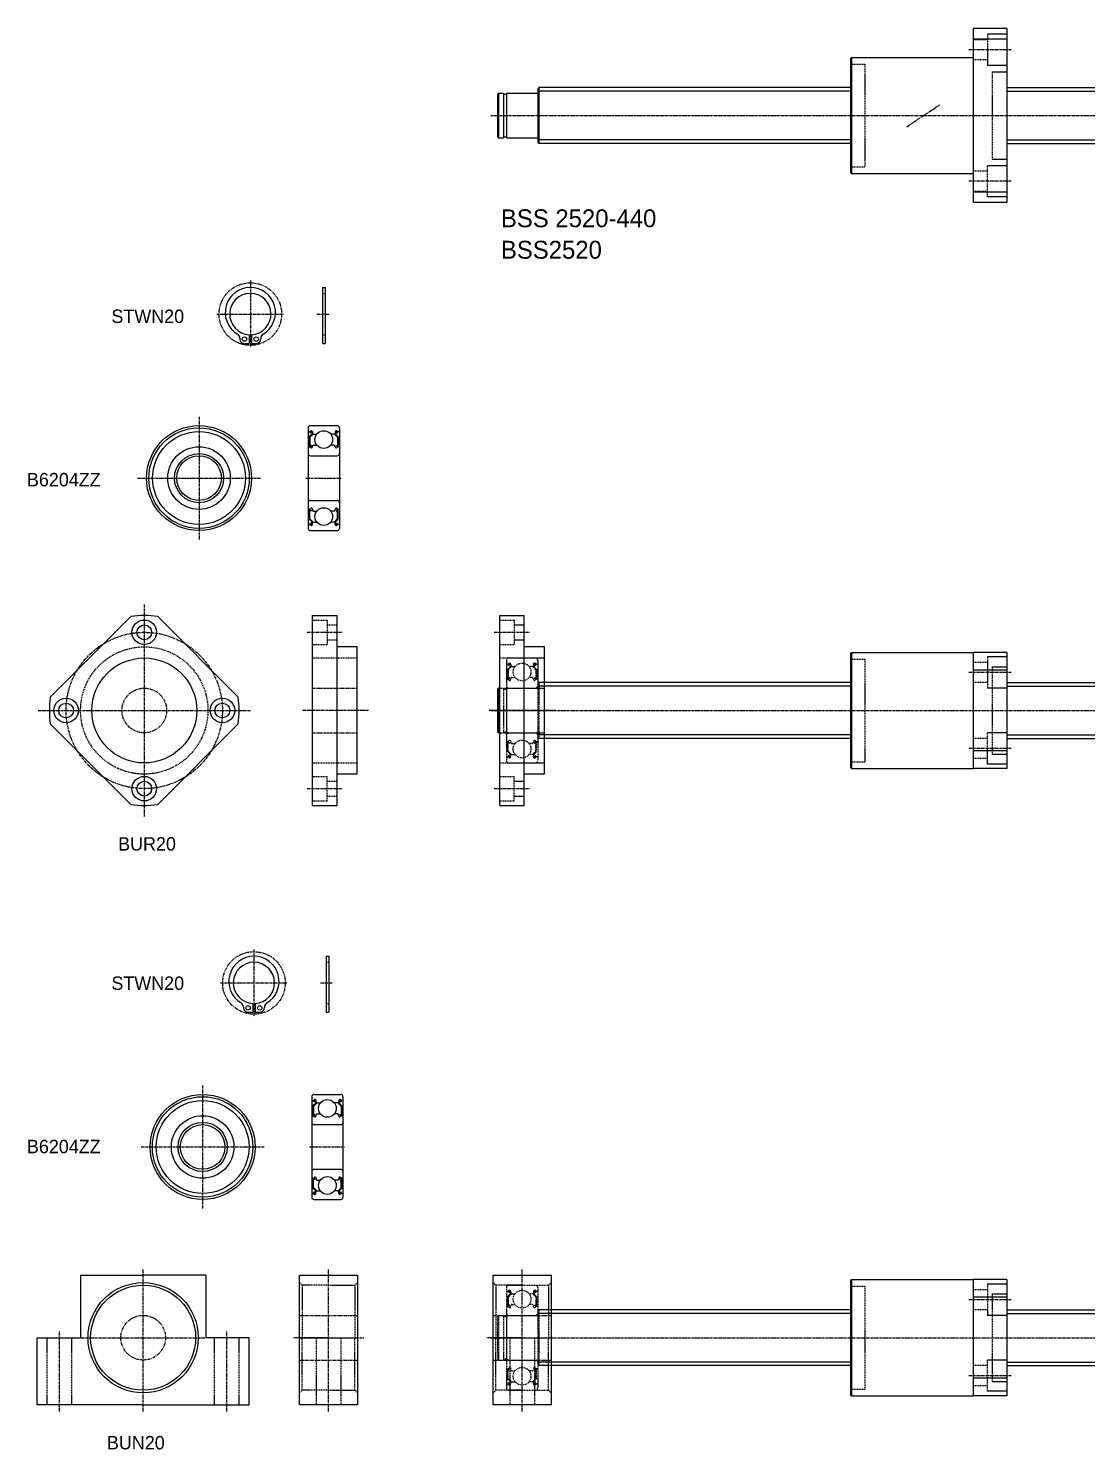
# Model space of a CAD drawing. Extents: x -190 to 757, y -565 to 122.
# Drawn here: x -190 to 284, y -565 to 71 of the extents above; entities that cross this region are included whole.
import ezdxf

# ---------------------------------------------------------------- set-up
doc = ezdxf.new("R2010")
doc.units = 0
for name, pattern in [('CENTER', [2, 1.25, -0.25, 0.25, -0.25]), ('DASHED', [0.75, 0.5, -0.25]), ('PHANTOM', [2.5, 1.25, -0.25, 0.25, -0.25, 0.25, -0.25])]:
    doc.linetypes.add(name, pattern=pattern)
doc.layers.get('0').update_dxf_attribs({"linetype": 'CONTINUOUS'})
doc.layers.add('CENTER', color=1, linetype='CENTER')

# ---------------------------------------------------------------- blocks, each defined once
blk = doc.blocks.new('BUN20')
at = {"color": 7, "linetype": 'CONTINUOUS'}
for p, q in [((0, 28), (26, 28)), ((0, -30), (0, 28)), ((26, 28), (26, -30)), ((0, 0), (26, 0)), ((26, -30), (0, -30))]:
    blk.add_line(p, q, dxfattribs=at)
at = {"color": 3, "linetype": 'DASHED'}
for p, q in [((0, 24.675), (1.175, 23.5)), ((13, 23.5), (1.175, 23.5)), ((1.175, 23.5), (1.175, 0)), ((13, 23.5), (24.825, 23.5)), ((26, 24.675), (24.825, 23.5)), ((24.825, 23.5), (24.825, 0)), ((1.175, -23.5), (1.175, 0)), ((7.5, 0), (7.5, -30)), ((18.5, 0), (18.5, -30)), ((24.825, -23.5), (24.825, 0)), ((0, -24.675), (1.175, -23.5)), ((13, -23.5), (1.175, -23.5)), ((13, -23.5), (24.825, -23.5)), ((26, -24.675), (24.825, -23.5))]:
    blk.add_line(p, q, dxfattribs=at)
at = {"color": 3, "linetype": 'PHANTOM'}
for p, q in [((0, 10), (26, 10)), ((0, -10), (26, -10))]:
    blk.add_line(p, q, dxfattribs=at)
at = {"layer": 'CENTER', "color": 1, "linetype": 'CENTER'}
for p, q in [((13, -33), (13, 31)), ((13, 0), (-3, 0)), ((13, 0), (29, 0))]:
    blk.add_line(p, q, dxfattribs=at)
blk = doc.blocks.new('BUR20')
at = {"color": 7, "linetype": 'CONTINUOUS'}
for p, q in [((0, -42.5), (0, 42.5)), ((0, 42.5), (11, 42.5)), ((11, -42.5), (11, 42.5)), ((20, 28.5), (11, 28.5)), ((20, -28.5), (20, 28.5)), ((20, -28.5), (11, -28.5)), ((0, -42.5), (11, -42.5))]:
    blk.add_line(p, q, dxfattribs=at)
at = {"color": 3, "linetype": 'DASHED'}
for p, q in [((0, 40.5), (6.5, 40.5)), ((6.5, 40.5), (6.5, 29.5)), ((6.5, 38.3), (11, 38.3)), ((0, 29.5), (6.5, 29.5)), ((6.5, 31.7), (11, 31.7)), ((0, 23.5), (20, 23.5)), ((0, -23.5), (20, -23.5)), ((0, -29.5), (6.5, -29.5)), ((6.5, -40.5), (6.5, -29.5)), ((6.5, -31.7), (11, -31.7)), ((0, -40.5), (6.5, -40.5)), ((6.5, -38.3), (11, -38.3))]:
    blk.add_line(p, q, dxfattribs=at)
at = {"color": 3, "linetype": 'PHANTOM'}
for p, q in [((0, 10), (20, 10)), ((0, -10), (20, -10))]:
    blk.add_line(p, q, dxfattribs=at)
at = {"layer": 'CENTER', "color": 1, "linetype": 'CENTER'}
for p, q in [((-2.5, 35), (13.5, 35)), ((25, 0), (-5, 0)), ((-2.5, -35), (13.5, -35))]:
    blk.add_line(p, q, dxfattribs=at)
blk = doc.blocks.new('BSS2520')
at = {"color": 7, "linetype": 'CONTINUOUS'}
for p, q in [((-15, 39), (-15, -39)), ((0, 39), (-15, 39)), ((0, 39), (0, -39)), ((0, 34.25), (-15, 34.25)), ((-70, 25.5), (-69.5, 26)), ((-70, 25.5), (-70, -25.5)), ((-69.5, 26), (-15, 26)), ((-69.5, 26), (-69.5, -26)), ((-227.5, 10), (-228, 9.5)), ((-228, 9.5), (-228, -9.5)), ((-227.5, 10), (-227.5, -10)), ((-227.5, 10), (-225.35, 10)), ((-225.35, 10), (-225.35, -10)), ((-225.35, 9.5), (-224, 9.5)), ((-224, 10), (-224, -10)), ((-224, 10), (-210.2, 10)), ((-209.5, 12.5), (-210, 12)), ((-210, 12), (-210, -12)), ((-70, 12.5), (-209.5, 12.5)), ((-209.5, 12.5), (-209.5, -12.5)), ((0, 12.5), (104, 12.5)), ((104, 12.5), (104, -12.5)), ((104, 10), (112, 10)), ((112, 12.5), (112, -12.5)), ((112, 12.5), (131.5, 12.5)), ((131.5, 12.5), (131.5, -12.5)), ((131.5, 12.5), (132, 12)), ((132, 12), (132, -12)), ((132.2, 10), (184.5, 10)), ((169, 10), (169, -10)), ((184.5, 10), (184.5, -10)), ((184.5, 10), (185, 9.5)), ((185, 9.5), (185, -9.5)), ((185, 7.5), (211.5, 7.5)), ((211.5, 7.5), (211.5, -7.5)), ((211.5, 7.5), (212, 7)), ((212, 7), (212, -7)), ((112, 5.93), (122, 5.93)), ((122, 5.93), (122, -5.93)), ((112, -5.93), (122, -5.93)), ((-228, -9.5), (-227.5, -10)), ((-227.5, -10), (-225.35, -10)), ((-225.35, -9.5), (-224, -9.5)), ((-224, -10), (-210.2, -10)), ((-210, -12), (-209.5, -12.5)), ((-70, -12.5), (-209.5, -12.5)), ((0, -12.5), (104, -12.5)), ((104, -10), (112, -10)), ((112, -12.5), (131.5, -12.5)), ((132, -12), (131.5, -12.5)), ((132.2, -10), (184.5, -10)), ((145.27, -10), (145.27, -10)), ((158.35, -10), (158.35, -10)), ((185, -9.5), (184.5, -10)), ((185, -7.5), (211.5, -7.5)), ((212, -7), (211.5, -7.5)), ((-69.5, -26), (-70, -25.5)), ((-69.5, -26), (-15, -26)), ((0, -34.25), (-15, -34.25)), ((0, -39), (-15, -39))]:
    blk.add_line(p, q, dxfattribs=at)
at = {"color": 3, "linetype": 'DASHED'}
for p, q in [((-8.6, 33.94), (-15, 33.94)), ((-8.6, 36.44), (-8.6, 22.44)), ((0, 36.44), (-8.6, 36.44)), ((-70, 23), (-63.5, 23)), ((-63.5, 23), (-63.5, -23)), ((-8.6, 24.94), (-15, 24.94)), ((0, 22.44), (-8.6, 22.44)), ((-6.5, 19.6), (-6.5, -19.6)), ((-6.5, 19.6), (0, 19.6)), ((-70, -23), (-63.5, -23)), ((-8.6, -24.94), (-15, -24.94)), ((-8.6, -36.44), (-8.6, -22.44)), ((0, -22.44), (-8.6, -22.44)), ((-6.5, -19.6), (0, -19.6)), ((-8.6, -33.94), (-15, -33.94)), ((0, -36.44), (-8.6, -36.44))]:
    blk.add_line(p, q, dxfattribs=at)
at = {"color": 3, "linetype": 'CONTINUOUS'}
for p, q in [((-70, 10.9), (-210, 10.9)), ((0, 10.9), (104, 10.9)), ((168.5, 10), (169, 9.5)), ((169, 9.5), (185, 9.5)), ((112, -5.93), (122, 5.93)), ((122, -5.93), (112, 5.93)), ((-70, -10.9), (-210, -10.9)), ((0, -10.9), (104, -10.9)), ((168.5, -10), (169, -9.5)), ((169, -9.5), (185, -9.5))]:
    blk.add_line(p, q, dxfattribs=at)
at = {"color": 7, "linetype": 'CONTINUOUS'}
for centre, start, end in [((-210.2, 10.2), 270, 0), ((132.2, 10.2), 180, 270), ((-210.2, -10.2), 0, 90), ((132.2, -10.2), 90, 180)]:
    blk.add_arc(centre, 0.2, start, end, dxfattribs=at)
at = {"layer": 'CENTER', "color": 1, "linetype": 'CENTER'}
for p, q in [((2, 29.44), (-17, 29.44)), ((-231, 0), (215, 0)), ((-44.76, -5), (-29.76, 5)), ((2, -29.44), (-17, -29.44))]:
    blk.add_line(p, q, dxfattribs=at)
blk = doc.blocks.new('B6204ZZ')
at = {"color": 3, "linetype": 'DASHED'}
for p, q in [((0, 22.5), (0, -22.5)), ((0.2, 20.8), (0.78, 20.8)), ((1.63, 19.5), (0.53, 18.4)), ((0.78, 20.8), (1, 21.06)), ((1.05, 20.18), (0.82, 20.38)), ((1.93, 19.38), (0.83, 18.28)), ((1, 23.5), (13, 23.5)), ((1.01, 20.61), (1.23, 20.86)), ((1.24, 20.41), (1.01, 20.61)), ((1.05, 20.18), (1.24, 20.41)), ((1.58, 20.74), (1.63, 19.5)), ((1.88, 20.78), (1.96, 19.88)), ((1.93, 20.23), (1.93, 19.38)), ((2.16, 19.7), (3.88, 19.7)), ((11.84, 19.7), (10.12, 19.7)), ((12.12, 20.78), (12.04, 19.88)), ((12.07, 20.23), (12.07, 19.38)), ((12.07, 19.38), (13.17, 18.28)), ((12.42, 20.74), (12.37, 19.5)), ((12.37, 19.5), (13.47, 18.4)), ((12.76, 20.41), (12.99, 20.61)), ((12.95, 20.18), (12.76, 20.41)), ((12.99, 20.61), (12.77, 20.86)), ((12.95, 20.18), (13.18, 20.38)), ((13.22, 20.8), (13, 21.06)), ((13.8, 20.8), (13.22, 20.8)), ((14, 22.5), (14, -22.5)), ((0.2, 14), (0.7, 14)), ((0.53, 18.4), (0.53, 14.6)), ((0.7, 14), (1.07, 13.63)), ((0.83, 18.28), (0.83, 14.6)), ((1.45, 14.6), (0.83, 14.6)), ((0.83, 14.3), (1.45, 14.3)), ((1.45, 14.3), (1.45, 14.6)), ((1.78, 13.65), (2.15, 14.67)), ((2.34, 14.8), (3.88, 14.8)), ((11.66, 14.8), (10.12, 14.8)), ((12.22, 13.65), (11.85, 14.67)), ((12.55, 14.6), (13.17, 14.6)), ((12.55, 14.3), (12.55, 14.6)), ((13.17, 14.3), (12.55, 14.3)), ((13.3, 14), (12.93, 13.63)), ((13.17, 18.28), (13.17, 14.6)), ((13.8, 14), (13.3, 14)), ((13.47, 18.4), (13.47, 14.6)), ((1, 10), (13, 10)), ((1, -10), (13, -10)), ((0.2, -14), (0.7, -14)), ((0.53, -18.4), (0.53, -14.6)), ((1.63, -19.5), (0.53, -18.4)), ((0.7, -14), (1.07, -13.63)), ((0.83, -14.3), (1.45, -14.3)), ((0.83, -18.28), (0.83, -14.6)), ((1.45, -14.6), (0.83, -14.6)), ((1.93, -19.38), (0.83, -18.28)), ((1.45, -14.3), (1.45, -14.6)), ((1.78, -13.65), (2.15, -14.67)), ((2.34, -14.8), (3.88, -14.8)), ((11.66, -14.8), (10.12, -14.8)), ((12.22, -13.65), (11.85, -14.67)), ((12.07, -19.38), (13.17, -18.28)), ((12.37, -19.5), (13.47, -18.4)), ((12.55, -14.3), (12.55, -14.6)), ((13.17, -14.3), (12.55, -14.3)), ((12.55, -14.6), (13.17, -14.6)), ((13.3, -14), (12.93, -13.63)), ((13.17, -18.28), (13.17, -14.6)), ((13.8, -14), (13.3, -14)), ((13.47, -18.4), (13.47, -14.6)), ((0.2, -20.8), (0.78, -20.8)), ((0.78, -20.8), (1, -21.06)), ((1.05, -20.18), (0.82, -20.38)), ((1, -23.5), (13, -23.5)), ((1.24, -20.41), (1.01, -20.61)), ((1.01, -20.61), (1.23, -20.86)), ((1.05, -20.18), (1.24, -20.41)), ((1.58, -20.74), (1.63, -19.5)), ((1.88, -20.78), (1.96, -19.88)), ((1.93, -20.23), (1.93, -19.38)), ((2.16, -19.7), (3.88, -19.7)), ((4.3, -23.5), (4.3, -23.5)), ((7, -23.5), (7, -23.5)), ((11.84, -19.7), (10.12, -19.7)), ((12.12, -20.78), (12.04, -19.88)), ((12.07, -20.23), (12.07, -19.38)), ((12.42, -20.74), (12.37, -19.5)), ((12.95, -20.18), (12.76, -20.41)), ((12.76, -20.41), (12.99, -20.61)), ((12.99, -20.61), (12.77, -20.86)), ((12.95, -20.18), (13.18, -20.38)), ((13.22, -20.8), (13, -21.06)), ((13.8, -20.8), (13.22, -20.8))]:
    blk.add_line(p, q, dxfattribs=at)
for centre in [(7, 17.25), (7, -17.25)]:
    blk.add_circle(centre, 3.97, dxfattribs=at)
for centre, radius, start, end in [((1, 22.5), 1, 90, 180), ((0.2, 21), 0.2, 180, 270), ((1.01, 20.61), 0.3, 139.90979, 229.99628), ((1.38, 20.74), 0.5, 4.98705, 139.90979), ((1.38, 20.74), 0.2, 2.37537, 139.99223), ((2.16, 19.9), 0.2, 184.98705, 270), ((11.84, 19.9), 0.2, 270, 355.01295), ((12.62, 20.74), 0.5, 40.09021, 175.01295), ((12.62, 20.74), 0.2, 40.00777, 177.62463), ((13, 22.5), 1, 0, 90), ((12.99, 20.61), 0.3, 310.00372, 40.09021), ((13.8, 21), 0.2, 270, 0), ((0.2, 13.8), 0.2, 90, 180), ((0.83, 14.6), 0.3, 180, 270), ((1.5, 14.05), 0.6, 225, 272.80484), ((1.5, 13.75), 0.3, 265.5374, 340.02987), ((2.34, 14.6), 0.2, 90, 160.02987), ((11.66, 14.6), 0.2, 19.97013, 90), ((12.5, 13.75), 0.3, 199.97013, 274.4626), ((12.5, 14.05), 0.6, 267.19516, 315), ((13.17, 14.6), 0.3, 270, 0), ((13.8, 13.8), 0.2, 0, 90), ((1, 11), 1, 180, 270), ((13, 11), 1, 270, 0), ((1, -11), 1, 90, 180), ((13, -11), 1, 0, 90), ((0.2, -13.8), 0.2, 180, 270), ((0.83, -14.6), 0.3, 90, 180), ((1.5, -14.05), 0.6, 87.19516, 135), ((1.5, -13.75), 0.3, 19.97013, 94.4626), ((2.34, -14.6), 0.2, 199.97013, 270), ((11.66, -14.6), 0.2, 270, 340.02987), ((12.5, -13.75), 0.3, 85.5374, 160.02987), ((12.5, -14.05), 0.6, 45, 92.80484), ((13.17, -14.6), 0.3, 0, 90), ((13.8, -13.8), 0.2, 270, 0), ((0.2, -21), 0.2, 90, 180), ((1, -22.5), 1, 180, 270), ((1.01, -20.61), 0.3, 130.00372, 220.09021), ((1.38, -20.74), 0.5, 220.09021, 355.01295), ((1.38, -20.74), 0.2, 220.00777, 357.62463), ((2.16, -19.9), 0.2, 90, 175.01295), ((11.84, -19.9), 0.2, 4.98705, 90), ((12.62, -20.74), 0.5, 184.98705, 319.90979), ((12.62, -20.74), 0.2, 182.37537, 319.99223), ((13, -22.5), 1, 270, 0), ((12.99, -20.61), 0.3, 319.90979, 49.99628), ((13.8, -21), 0.2, 0, 90)]:
    blk.add_arc(centre, radius, start, end, dxfattribs=at)
at = {"layer": 'CENTER', "color": 1, "linetype": 'CENTER'}
blk.add_line((-1, 0), (15, 0), dxfattribs=at)
blk = doc.blocks.new('BSS2520-3')
at = {"color": 7, "linetype": 'CONTINUOUS'}
for p, q in [((-70, 25.5), (-69.5, 26)), ((-70, 25.5), (-70, -25.5)), ((-69.5, 26), (-15, 26)), ((-69.5, 26), (-69.5, -26)), ((-15, 26), (-15, -26)), ((0, 26), (-15, 26)), ((0, 26), (0, -26)), ((0, 18.11), (-15, 18.11)), ((-227.5, 10), (-228, 9.5)), ((-228, 9.5), (-228, -9.5)), ((-227.5, 10), (-227.5, -10)), ((-227, 10), (-227.5, 10)), ((-70, 12.5), (-207, 12.5)), ((0, 12.5), (104, 12.5)), ((104, 12.5), (104, -12.5)), ((104, 10), (112, 10)), ((112, 12.5), (122, 12.5)), ((112, 12.5), (112, -12.5)), ((184, 10), (184.5, 10)), ((184.5, 10), (184.5, -10)), ((184.5, 10), (185, 9.5)), ((185, 9.5), (185, -9.5)), ((185, 7.5), (211.5, 7.5)), ((211.5, 7.5), (211.5, -7.5)), ((211.5, 7.5), (212, 7)), ((212, 7), (212, -7)), ((112, 5.93), (122, 5.93)), ((112, -5.93), (122, -5.93)), ((-228, -9.5), (-227.5, -10)), ((-227, -10), (-227.5, -10)), ((-70, -12.5), (-207, -12.5)), ((0, -12.5), (104, -12.5)), ((104, -10), (112, -10)), ((112, -12.5), (122, -12.5)), ((184, -10), (184.5, -10)), ((185, -9.5), (184.5, -10)), ((185, -7.5), (211.5, -7.5)), ((212, -7), (211.5, -7.5)), ((0, -18.11), (-15, -18.11)), ((-69.5, -26), (-70, -25.5)), ((-69.5, -26), (-15, -26)), ((0, -26), (-15, -26))]:
    blk.add_line(p, q, dxfattribs=at)
at = {"color": 3, "linetype": 'DASHED'}
for p, q in [((-70, 23), (-63.5, 23)), ((-63.5, 23), (-63.5, -23)), ((-8.6, 21.5), (-15, 21.5)), ((-8.6, 24), (-8.6, 10)), ((0, 24), (-8.6, 24)), ((-6.5, 19.6), (-6.5, -19.6)), ((-6.5, 19.6), (0, 19.6)), ((-227, 10), (-225.35, 10)), ((-225.35, 10), (-225.35, -10)), ((-225.35, 9.5), (-224, 9.5)), ((-224, 10), (-224, -10)), ((-224, 10), (-210.2, 10)), ((-209.5, 12.5), (-210, 12)), ((-210, 12), (-210, -12)), ((-209.5, 12.5), (-209.5, -12.5)), ((-207, 12.5), (-209.5, 12.5)), ((-8.6, 12.5), (-15, 12.5)), ((0, 10), (-8.6, 10)), ((122, 12.5), (131.5, 12.5)), ((131.5, 12.5), (131.5, -12.5)), ((131.5, 12.5), (132, 12)), ((132, 12), (132, -12)), ((132.2, 10), (184, 10)), ((168.5, 10), (169, 9.5)), ((169, 10), (169, -10)), ((169, 9.5), (185, 9.5)), ((122, 5.93), (122, -5.93)), ((-227, -10), (-225.35, -10)), ((-225.35, -9.5), (-224, -9.5)), ((-224, -10), (-210.2, -10)), ((-210, -12), (-209.5, -12.5)), ((-207, -12.5), (-209.5, -12.5)), ((-8.6, -12.5), (-15, -12.5)), ((-8.6, -24), (-8.6, -10)), ((0, -10), (-8.6, -10)), ((122, -12.5), (131.5, -12.5)), ((132, -12), (131.5, -12.5)), ((132.2, -10), (184, -10)), ((145.27, -10), (145.27, -10)), ((158.35, -10), (158.35, -10)), ((168.5, -10), (169, -9.5)), ((169, -9.5), (185, -9.5)), ((-70, -23), (-63.5, -23)), ((-8.6, -21.5), (-15, -21.5)), ((0, -24), (-8.6, -24)), ((-6.5, -19.6), (0, -19.6))]:
    blk.add_line(p, q, dxfattribs=at)
at = {"color": 3, "linetype": 'CONTINUOUS'}
for p, q in [((-70, 10.9), (-210, 10.9)), ((0, 10.9), (104, 10.9)), ((122, -5.93), (112, 5.93)), ((112, -5.93), (122, 5.93)), ((-70, -10.9), (-210, -10.9)), ((0, -10.9), (104, -10.9))]:
    blk.add_line(p, q, dxfattribs=at)
at = {"color": 3, "linetype": 'DASHED'}
for centre, start, end in [((-210.2, 10.2), 270, 0), ((132.2, 10.2), 180, 270), ((-210.2, -10.2), 0, 90), ((132.2, -10.2), 90, 180)]:
    blk.add_arc(centre, 0.2, start, end, dxfattribs=at)
at = {"layer": 'CENTER', "color": 1, "linetype": 'CENTER'}
for p, q in [((2, 17), (-17, 17)), ((-231, 0), (215, 0)), ((2, -17), (-17, -17))]:
    blk.add_line(p, q, dxfattribs=at)
blk = doc.blocks.new('BSS2520-2')
at = {"color": 7, "linetype": 'CONTINUOUS'}
for p, q in [((-70, 25.5), (-69.5, 26)), ((-70, 25.5), (-70, -25.5)), ((-69.5, 26), (-15, 26)), ((-69.5, 26), (-69.5, -26)), ((-15, 26), (-15, -26)), ((0, 26), (-15, 26)), ((0, 26), (0, -26)), ((0, 18.11), (-15, 18.11)), ((-70, 12.5), (-204, 12.5)), ((0, 12.5), (104, 12.5)), ((104, 12.5), (104, -12.5)), ((104, 10), (112, 10)), ((112, 12.5), (122, 12.5)), ((112, 12.5), (112, -12.5)), ((184, 10), (184.5, 10)), ((184.5, 10), (184.5, -10)), ((184.5, 10), (185, 9.5)), ((185, 9.5), (185, -9.5)), ((185, 7.5), (211.5, 7.5)), ((211.5, 7.5), (211.5, -7.5)), ((211.5, 7.5), (212, 7)), ((212, 7), (212, -7)), ((112, 5.93), (122, 5.93)), ((112, -5.93), (122, -5.93)), ((-70, -12.5), (-204, -12.5)), ((0, -12.5), (104, -12.5)), ((104, -10), (112, -10)), ((112, -12.5), (122, -12.5)), ((184.5, -10), (184, -10)), ((185, -9.5), (184.5, -10)), ((185, -7.5), (211.5, -7.5)), ((212, -7), (211.5, -7.5)), ((0, -18.11), (-15, -18.11)), ((-69.5, -26), (-70, -25.5)), ((-69.5, -26), (-15, -26)), ((0, -26), (-15, -26))]:
    blk.add_line(p, q, dxfattribs=at)
at = {"color": 3, "linetype": 'DASHED'}
for p, q in [((-70, 23), (-63.5, 23)), ((-63.5, 23), (-63.5, -23)), ((-8.6, 21.5), (-15, 21.5)), ((-8.6, 24), (-8.6, 10)), ((0, 24), (-8.6, 24)), ((-6.5, 19.6), (-6.5, -19.6)), ((-6.5, 19.6), (0, 19.6)), ((-227.5, 10), (-228, 9.5)), ((-228, 9.5), (-228, -9.5)), ((-227.5, 10), (-227.5, -10)), ((-227.5, 10), (-225.35, 10)), ((-225.35, 10), (-225.35, -10)), ((-225.35, 9.5), (-224, 9.5)), ((-224, 10), (-210.2, 10)), ((-224, 10), (-224, -10)), ((-209.5, 12.5), (-210, 12)), ((-210, 12), (-210, -12)), ((-209.5, 12.5), (-209.5, -12.5)), ((-204, 12.5), (-209.5, 12.5)), ((-8.6, 12.5), (-15, 12.5)), ((0, 10), (-8.6, 10)), ((122, 12.5), (131.5, 12.5)), ((131.5, 12.5), (131.5, -12.5)), ((131.5, 12.5), (132, 12)), ((132, 12), (132, -12)), ((132.2, 10), (184, 10)), ((168.5, 10), (169, 9.5)), ((169, 10), (169, -10)), ((122, 5.93), (122, -5.93)), ((-228, -9.5), (-227.5, -10)), ((-227.5, -10), (-225.35, -10)), ((-225.35, -9.5), (-224, -9.5)), ((-224, -10), (-210.2, -10)), ((-210, -12), (-209.5, -12.5)), ((-204, -12.5), (-209.5, -12.5)), ((-8.6, -12.5), (-15, -12.5)), ((-8.6, -24), (-8.6, -10)), ((0, -10), (-8.6, -10)), ((122, -12.5), (131.5, -12.5)), ((132, -12), (131.5, -12.5)), ((132.2, -10), (184, -10)), ((145.27, -10), (145.27, -10)), ((158.35, -10), (158.35, -10)), ((168.5, -10), (169, -9.5)), ((-70, -23), (-63.5, -23)), ((-8.6, -21.5), (-15, -21.5)), ((0, -24), (-8.6, -24)), ((-6.5, -19.6), (0, -19.6))]:
    blk.add_line(p, q, dxfattribs=at)
at = {"color": 3, "linetype": 'CONTINUOUS'}
for p, q in [((-70, 10.9), (-210, 10.9)), ((0, 10.9), (104, 10.9)), ((169, 9.5), (185, 9.5)), ((112, -5.93), (122, 5.93)), ((122, -5.93), (112, 5.93)), ((-70, -10.9), (-210, -10.9)), ((0, -10.9), (104, -10.9)), ((169, -9.5), (185, -9.5))]:
    blk.add_line(p, q, dxfattribs=at)
at = {"color": 3, "linetype": 'DASHED'}
for centre, start, end in [((-210.2, 10.2), 270, 0), ((132.2, 10.2), 180, 270), ((-210.2, -10.2), 0, 90), ((132.2, -10.2), 90, 180)]:
    blk.add_arc(centre, 0.2, start, end, dxfattribs=at)
at = {"layer": 'CENTER', "color": 1, "linetype": 'CENTER'}
for p, q in [((2, 17), (-17, 17)), ((-231, 0), (215, 0)), ((2, -17), (-17, -17))]:
    blk.add_line(p, q, dxfattribs=at)

msp = doc.modelspace()

# ---------------------------------------------------------------- linework, layer by layer
at = {"color": 7, "linetype": 'CONTINUOUS'}
for p, q in [((-58.38, -45.14), (-58.38, -70.24)), ((-58.38, -45.14), (-57.18, -45.14)), ((-57.18, -45.14), (-57.18, -70.24)), ((-95.36, -67.88), (-95.36, -68.14)), ((-91.16, -66.33), (-91.16, -70.24)), ((-90.16, -66.33), (-90.16, -70.24)), ((-90.16, -67.31), (-90.16, -67.31)), ((-90.16, -68.29), (-90.16, -68.29)), ((-85.96, -67.88), (-85.96, -68.14)), ((-93.26, -70.24), (-91.16, -70.24)), ((-90.16, -70.24), (-88.06, -70.24)), ((-58.38, -70.24), (-57.18, -70.24)), ((-144.17, -192.49), (-180.23, -228.55)), ((-132.14, -192.49), (-96.08, -228.55)), ((-180.23, -240.57), (-144.17, -276.64)), ((-96.08, -240.57), (-132.14, -276.64)), ((-56.78, -344.58), (-56.78, -369.68)), ((-56.78, -344.58), (-55.58, -344.58)), ((-55.58, -344.58), (-55.58, -369.68)), ((-93.75, -367.32), (-93.75, -367.58)), ((-89.55, -365.77), (-89.55, -369.68)), ((-88.55, -365.77), (-88.55, -369.68)), ((-88.55, -366.75), (-88.55, -366.75)), ((-88.55, -367.73), (-88.55, -367.73)), ((-84.35, -367.32), (-84.35, -367.58)), ((-91.65, -369.68), (-89.55, -369.68)), ((-88.55, -369.68), (-86.45, -369.68)), ((-56.78, -369.68), (-55.58, -369.68)), ((-166.65, -487.36), (-138.65, -487.36)), ((-166.65, -487.36), (-166.65, -515.36)), ((-110.65, -487.36), (-138.65, -487.36)), ((-110.65, -487.36), (-110.65, -515.36)), ((-186.15, -545.36), (-186.15, -515.36)), ((-91.15, -545.36), (-91.15, -515.36)), ((-138.65, -545.36), (-186.15, -545.36)), ((-138.65, -545.36), (-91.15, -545.36))]:
    msp.add_line(p, q, dxfattribs=at)
at = {"color": 3, "linetype": 'DASHED'}
for p, q in [((-58.38, -47.84), (-57.18, -47.84)), ((-58.38, -66.34), (-57.18, -66.34)), ((-56.78, -347.28), (-55.58, -347.28)), ((-56.78, -365.78), (-55.58, -365.78)), ((-181.65, -545.36), (-181.65, -515.36)), ((-170.65, -545.36), (-170.65, -515.36)), ((-106.65, -545.36), (-106.65, -515.36)), ((-95.65, -545.36), (-95.65, -515.36))]:
    msp.add_line(p, q, dxfattribs=at)
for p, q in [((-64.78, -108.03), (-64.78, -153.03)), ((-63.78, -107.03), (-51.78, -107.03)), ((-50.78, -108.03), (-50.78, -153.03)), ((-64.58, -109.73), (-64, -109.73)), ((-63.15, -111.02), (-64.25, -112.12)), ((-64.25, -112.12), (-64.25, -115.93)), ((-64, -109.73), (-63.78, -109.47)), ((-63.74, -110.34), (-63.97, -110.15)), ((-62.85, -111.15), (-63.95, -112.25)), ((-63.95, -112.25), (-63.95, -115.93)), ((-63.77, -109.92), (-63.56, -109.67)), ((-63.54, -110.11), (-63.77, -109.92)), ((-63.74, -110.34), (-63.54, -110.11)), ((-63.2, -109.79), (-63.15, -111.02)), ((-62.9, -109.75), (-62.82, -110.65)), ((-62.85, -110.3), (-62.85, -111.15)), ((-62.62, -110.83), (-60.91, -110.83)), ((-52.94, -110.83), (-54.66, -110.83)), ((-52.66, -109.75), (-52.74, -110.65)), ((-52.71, -110.3), (-52.71, -111.15)), ((-52.71, -111.15), (-51.61, -112.25)), ((-52.36, -109.79), (-52.41, -111.02)), ((-52.41, -111.02), (-51.31, -112.12)), ((-52.02, -110.11), (-51.79, -109.92)), ((-51.83, -110.34), (-52.02, -110.11)), ((-51.79, -109.92), (-52.01, -109.67)), ((-51.83, -110.34), (-51.6, -110.15)), ((-51.56, -109.73), (-51.78, -109.47)), ((-51.61, -112.25), (-51.61, -115.93)), ((-50.98, -109.73), (-51.56, -109.73)), ((-51.31, -112.12), (-51.31, -115.93)), ((-64.58, -116.53), (-64.08, -116.53)), ((-64.08, -116.53), (-63.71, -116.9)), ((-63.33, -115.93), (-63.95, -115.93)), ((-63.95, -116.23), (-63.33, -116.23)), ((-63.78, -120.53), (-51.78, -120.53)), ((-63.33, -116.23), (-63.33, -115.93)), ((-63, -116.88), (-62.63, -115.86)), ((-62.44, -115.73), (-60.91, -115.73)), ((-53.12, -115.73), (-54.66, -115.73)), ((-52.56, -116.88), (-52.94, -115.86)), ((-52.23, -116.23), (-52.23, -115.93)), ((-52.23, -115.93), (-51.61, -115.93)), ((-51.61, -116.23), (-52.23, -116.23)), ((-51.48, -116.53), (-51.86, -116.9)), ((-50.98, -116.53), (-51.48, -116.53)), ((-64.58, -144.53), (-64.08, -144.53)), ((-64.25, -148.93), (-64.25, -145.13)), ((-64.08, -144.53), (-63.71, -144.15)), ((-63.95, -144.83), (-63.33, -144.83)), ((-63.95, -148.81), (-63.95, -145.13)), ((-63.33, -145.13), (-63.95, -145.13)), ((-63.78, -140.53), (-51.78, -140.53)), ((-63.33, -144.83), (-63.33, -145.13)), ((-63, -144.18), (-62.63, -145.2)), ((-62.44, -145.33), (-60.91, -145.33)), ((-53.12, -145.33), (-54.66, -145.33)), ((-52.56, -144.18), (-52.94, -145.2)), ((-51.61, -144.83), (-52.23, -144.83)), ((-52.23, -144.83), (-52.23, -145.13)), ((-52.23, -145.13), (-51.61, -145.13)), ((-51.48, -144.53), (-51.86, -144.15)), ((-51.61, -148.81), (-51.61, -145.13)), ((-50.98, -144.53), (-51.48, -144.53)), ((-51.31, -148.93), (-51.31, -145.13)), ((-64.58, -151.33), (-64, -151.33)), ((-63.15, -150.03), (-64.25, -148.93)), ((-64, -151.33), (-63.78, -151.59)), ((-63.74, -150.71), (-63.97, -150.91)), ((-62.85, -149.91), (-63.95, -148.81)), ((-63.54, -150.94), (-63.77, -151.14)), ((-63.77, -151.14), (-63.56, -151.39)), ((-63.74, -150.71), (-63.54, -150.94)), ((-63.2, -151.27), (-63.15, -150.03)), ((-62.9, -151.31), (-62.82, -150.41)), ((-62.85, -150.76), (-62.85, -149.91)), ((-62.62, -150.23), (-60.91, -150.23)), ((-52.94, -150.23), (-54.66, -150.23)), ((-52.66, -151.31), (-52.74, -150.41)), ((-52.71, -149.91), (-51.61, -148.81)), ((-52.71, -150.76), (-52.71, -149.91)), ((-52.41, -150.03), (-51.31, -148.93)), ((-52.36, -151.27), (-52.41, -150.03)), ((-51.83, -150.71), (-52.02, -150.94)), ((-52.02, -150.94), (-51.79, -151.14)), ((-51.79, -151.14), (-52.01, -151.39)), ((-51.83, -150.71), (-51.6, -150.91)), ((-51.56, -151.33), (-51.78, -151.59)), ((-50.98, -151.33), (-51.56, -151.33)), ((-63.78, -154.03), (-51.78, -154.03)), ((-60.48, -154.03), (-60.48, -154.03)), ((-57.78, -154.03), (-57.78, -154.03)), ((-62.18, -406.47), (-50.18, -406.47)), ((-63.18, -407.47), (-63.18, -452.47)), ((-62.98, -409.17), (-62.4, -409.17)), ((-61.55, -410.47), (-62.65, -411.57)), ((-62.65, -411.57), (-62.65, -415.37)), ((-62.4, -409.17), (-62.18, -408.91)), ((-62.13, -409.79), (-62.36, -409.59)), ((-61.25, -410.59), (-62.35, -411.69)), ((-62.35, -411.69), (-62.35, -415.37)), ((-62.17, -409.36), (-61.95, -409.11)), ((-61.94, -409.56), (-62.17, -409.36)), ((-62.13, -409.79), (-61.94, -409.56)), ((-61.6, -409.23), (-61.55, -410.47)), ((-61.3, -409.19), (-61.22, -410.09)), ((-61.25, -409.74), (-61.25, -410.59)), ((-61.02, -410.27), (-59.3, -410.27)), ((-51.34, -410.27), (-53.06, -410.27)), ((-51.06, -409.19), (-51.14, -410.09)), ((-51.11, -409.74), (-51.11, -410.59)), ((-51.11, -410.59), (-50.01, -411.69)), ((-50.76, -409.23), (-50.81, -410.47)), ((-50.81, -410.47), (-49.71, -411.57)), ((-50.42, -409.56), (-50.19, -409.36)), ((-50.22, -409.79), (-50.42, -409.56)), ((-50.19, -409.36), (-50.4, -409.11)), ((-50.22, -409.79), (-49.99, -409.59)), ((-49.96, -409.17), (-50.18, -408.91)), ((-50.01, -411.69), (-50.01, -415.37)), ((-49.38, -409.17), (-49.96, -409.17)), ((-49.71, -411.57), (-49.71, -415.37)), ((-49.18, -407.47), (-49.18, -452.47)), ((-62.98, -415.97), (-62.48, -415.97)), ((-62.48, -415.97), (-62.1, -416.34)), ((-61.73, -415.37), (-62.35, -415.37)), ((-62.35, -415.67), (-61.73, -415.67)), ((-61.73, -415.67), (-61.73, -415.37)), ((-61.4, -416.32), (-61.02, -415.3)), ((-60.84, -415.17), (-59.3, -415.17)), ((-51.52, -415.17), (-53.06, -415.17)), ((-50.96, -416.32), (-51.33, -415.3)), ((-50.63, -415.37), (-50.01, -415.37)), ((-50.63, -415.67), (-50.63, -415.37)), ((-50.01, -415.67), (-50.63, -415.67)), ((-49.88, -415.97), (-50.25, -416.34)), ((-49.38, -415.97), (-49.88, -415.97)), ((-62.18, -419.97), (-50.18, -419.97)), ((-62.98, -443.97), (-62.48, -443.97)), ((-62.65, -448.37), (-62.65, -444.57)), ((-62.48, -443.97), (-62.1, -443.6)), ((-62.35, -444.27), (-61.73, -444.27)), ((-61.73, -444.57), (-62.35, -444.57)), ((-62.35, -448.25), (-62.35, -444.57)), ((-62.18, -439.97), (-50.18, -439.97)), ((-61.73, -444.27), (-61.73, -444.57)), ((-61.4, -443.62), (-61.02, -444.64)), ((-60.84, -444.77), (-59.3, -444.77)), ((-51.52, -444.77), (-53.06, -444.77)), ((-50.96, -443.62), (-51.33, -444.64)), ((-50.63, -444.27), (-50.63, -444.57)), ((-50.01, -444.27), (-50.63, -444.27)), ((-50.63, -444.57), (-50.01, -444.57)), ((-49.88, -443.97), (-50.25, -443.6)), ((-50.01, -448.25), (-50.01, -444.57)), ((-49.38, -443.97), (-49.88, -443.97)), ((-49.71, -448.37), (-49.71, -444.57)), ((-62.98, -450.77), (-62.4, -450.77)), ((-61.55, -449.47), (-62.65, -448.37)), ((-62.4, -450.77), (-62.18, -451.03)), ((-62.13, -450.15), (-62.36, -450.35)), ((-61.25, -449.35), (-62.35, -448.25)), ((-61.94, -450.38), (-62.17, -450.58)), ((-62.17, -450.58), (-61.95, -450.83)), ((-62.13, -450.15), (-61.94, -450.38)), ((-61.6, -450.71), (-61.55, -449.47)), ((-61.3, -450.75), (-61.22, -449.85)), ((-61.25, -450.2), (-61.25, -449.35)), ((-61.02, -449.67), (-59.3, -449.67)), ((-51.34, -449.67), (-53.06, -449.67)), ((-51.06, -450.75), (-51.14, -449.85)), ((-51.11, -449.35), (-50.01, -448.25)), ((-51.11, -450.2), (-51.11, -449.35)), ((-50.81, -449.47), (-49.71, -448.37)), ((-50.76, -450.71), (-50.81, -449.47)), ((-50.22, -450.15), (-50.42, -450.38)), ((-50.42, -450.38), (-50.19, -450.58)), ((-50.19, -450.58), (-50.4, -450.83)), ((-50.22, -450.15), (-49.99, -450.35)), ((-49.96, -450.77), (-50.18, -451.03)), ((-49.38, -450.77), (-49.96, -450.77)), ((-62.18, -453.47), (-50.18, -453.47)), ((-58.88, -453.47), (-58.88, -453.47)), ((-56.18, -453.47), (-56.18, -453.47))]:
    msp.add_line(p, q)
at = {"color": 7, "linetype": 'CONTINUOUS'}
for points in [[(-186.15, -515.36), (-166.65, -515.36)], [(-91.15, -515.36), (-110.65, -515.36)]]:
    msp.add_lwpolyline(points, dxfattribs=at)
at = {"color": 3, "linetype": 'PHANTOM'}
for centre, radius in [((-90.66, -57.09), 14), ((-138.15, -234.56), 10), ((-89.05, -356.53), 14), ((-138.65, -515.36), 10)]:
    msp.add_circle(centre, radius, dxfattribs=at)
at = {"color": 7, "linetype": 'CONTINUOUS'}
for centre, radius in [((-93.26, -68.29), 1), ((-88.06, -68.29), 1), ((-113.62, -130.53), 23.5), ((-113.62, -130.53), 22.5), ((-113.62, -130.53), 20.8), ((-113.62, -130.53), 14), ((-113.62, -130.53), 11), ((-113.62, -130.53), 10), ((-138.15, -199.56), 5.5), ((-138.15, -199.56), 3.3), ((-138.15, -234.56), 23.5), ((-173.15, -234.56), 5.5), ((-173.15, -234.56), 3.3), ((-103.15, -234.56), 5.5), ((-103.15, -234.56), 3.3), ((-138.15, -269.56), 5.5), ((-138.15, -269.56), 3.3), ((-91.65, -367.73), 1), ((-86.45, -367.73), 1), ((-112.02, -429.97), 23.5), ((-112.02, -429.97), 22.5), ((-112.02, -429.97), 20.8), ((-112.02, -429.97), 14), ((-112.02, -429.97), 11), ((-112.02, -429.97), 10), ((-138.65, -515.36), 24.68), ((-138.65, -515.36), 23.5)]:
    msp.add_circle(centre, radius, dxfattribs=at)
for centre in [(-57.78, -113.28), (-57.78, -147.78), (-56.18, -412.72), (-56.18, -447.22)]:
    msp.add_circle(centre, 3.97)
at = {"color": 3, "linetype": 'DASHED'}
msp.add_circle((-138.15, -234.56), 28.5, dxfattribs=at)
at = {"color": 7, "linetype": 'CONTINUOUS'}
for centre, radius, start, end in [((-90.66, -56.39), 11.25, 300.62143, 239.37857), ((-90.66, -57.09), 9.25, 273.09858, 266.90142), ((-97.46, -67.88), 2.1, 0, 59.37857), ((-93.26, -68.14), 2.1, 179.99999, 270), ((-88.06, -68.14), 2.1, 270, 0), ((-83.86, -67.88), 2.1, 120.62143, 180.00001), ((-138.15, -234.56), 42.5, 81.8699, 98.1301), ((-138.15, -234.56), 42.5, 171.8699, 188.1301), ((-138.15, -234.56), 42.5, 351.8699, 8.1301), ((-138.15, -234.56), 42.5, 261.8699, 278.1301), ((-89.05, -355.83), 11.25, 300.62143, 239.37857), ((-89.05, -356.53), 9.25, 273.09858, 266.90142), ((-95.85, -367.32), 2.1, 0, 59.37857), ((-91.65, -367.58), 2.1, 179.99999, 270), ((-86.45, -367.58), 2.1, 270, 0), ((-82.25, -367.32), 2.1, 120.62143, 180.00001)]:
    msp.add_arc(centre, radius, start, end, dxfattribs=at)
for centre, radius, start, end in [((-63.78, -108.03), 1, 90, 180), ((-51.78, -108.03), 1, 0, 90), ((-64.58, -109.53), 0.2, 180, 270), ((-63.77, -109.92), 0.3, 139.90979, 229.99628), ((-63.4, -109.79), 0.5, 4.98705, 139.90979), ((-63.4, -109.79), 0.2, 2.37537, 139.99223), ((-62.62, -110.63), 0.2, 184.98705, 270), ((-52.94, -110.63), 0.2, 270, 355.01295), ((-52.17, -109.79), 0.5, 40.09021, 175.01295), ((-52.16, -109.79), 0.2, 40.00777, 177.62463), ((-51.79, -109.92), 0.3, 310.00372, 40.09021), ((-50.98, -109.53), 0.2, 270, 0), ((-64.58, -116.73), 0.2, 90, 180), ((-63.78, -119.53), 1, 180, 270), ((-63.95, -115.93), 0.3, 180, 270), ((-63.28, -116.48), 0.6, 225, 272.80484), ((-63.28, -116.78), 0.3, 265.5374, 340.02987), ((-62.44, -115.93), 0.2, 90, 160.02987), ((-53.12, -115.93), 0.2, 19.97013, 90), ((-52.28, -116.78), 0.3, 199.97013, 274.4626), ((-52.28, -116.48), 0.6, 267.19516, 315), ((-51.78, -119.53), 1, 270, 0), ((-51.61, -115.93), 0.3, 270, 0), ((-50.98, -116.73), 0.2, 0, 90), ((-63.78, -141.53), 1, 90, 180), ((-64.58, -144.33), 0.2, 180, 270), ((-63.95, -145.13), 0.3, 90, 180), ((-63.28, -144.58), 0.6, 87.19516, 135), ((-63.28, -144.28), 0.3, 19.97013, 94.4626), ((-62.44, -145.13), 0.2, 199.97013, 270), ((-53.12, -145.13), 0.2, 270, 340.02987), ((-52.28, -144.28), 0.3, 85.5374, 160.02987), ((-52.28, -144.58), 0.6, 45, 92.80484), ((-51.78, -141.53), 1, 0, 90), ((-51.61, -145.13), 0.3, 0, 90), ((-50.98, -144.33), 0.2, 270, 0), ((-64.58, -151.53), 0.2, 90, 180), ((-63.77, -151.14), 0.3, 130.00372, 220.09021), ((-63.4, -151.27), 0.5, 220.09021, 355.01295), ((-63.4, -151.26), 0.2, 220.00777, 357.62463), ((-62.62, -150.43), 0.2, 90, 175.01295), ((-52.94, -150.43), 0.2, 4.98705, 90), ((-52.17, -151.27), 0.5, 184.98705, 319.90979), ((-52.16, -151.26), 0.2, 182.37537, 319.99223), ((-51.79, -151.14), 0.3, 319.90979, 49.99628), ((-50.98, -151.53), 0.2, 0, 90), ((-63.78, -153.03), 1, 180, 270), ((-51.78, -153.03), 1, 270, 0), ((-62.18, -407.47), 1, 90, 180), ((-50.18, -407.47), 1, 0, 90), ((-62.98, -408.97), 0.2, 180, 270), ((-62.17, -409.36), 0.3, 139.90979, 229.99628), ((-61.79, -409.23), 0.5, 4.98705, 139.90979), ((-61.8, -409.24), 0.2, 2.37537, 139.99223), ((-61.02, -410.07), 0.2, 184.98705, 270), ((-51.34, -410.07), 0.2, 270, 355.01295), ((-50.56, -409.23), 0.5, 40.09021, 175.01295), ((-50.56, -409.24), 0.2, 40.00777, 177.62463), ((-50.19, -409.36), 0.3, 310.00372, 40.09021), ((-49.38, -408.97), 0.2, 270, 0), ((-62.98, -416.17), 0.2, 90, 180), ((-62.18, -418.97), 1, 180, 270), ((-62.35, -415.37), 0.3, 180, 270), ((-61.68, -415.92), 0.6, 225, 272.80484), ((-61.68, -416.22), 0.3, 265.5374, 340.02987), ((-60.84, -415.37), 0.2, 90, 160.02987), ((-51.52, -415.37), 0.2, 19.97013, 90), ((-50.68, -416.22), 0.3, 199.97013, 274.4626), ((-50.68, -415.92), 0.6, 267.19516, 315), ((-50.18, -418.97), 1, 270, 0), ((-50.01, -415.37), 0.3, 270, 0), ((-49.38, -416.17), 0.2, 0, 90), ((-62.18, -440.97), 1, 90, 180), ((-62.98, -443.77), 0.2, 180, 270), ((-62.35, -444.57), 0.3, 90, 180), ((-61.68, -444.02), 0.6, 87.19516, 135), ((-61.68, -443.72), 0.3, 19.97013, 94.4626), ((-60.84, -444.57), 0.2, 199.97013, 270), ((-51.52, -444.57), 0.2, 270, 340.02987), ((-50.68, -443.72), 0.3, 85.5374, 160.02987), ((-50.68, -444.02), 0.6, 45, 92.80484), ((-50.18, -440.97), 1, 0, 90), ((-50.01, -444.57), 0.3, 0, 90), ((-49.38, -443.77), 0.2, 270, 0), ((-62.98, -450.97), 0.2, 90, 180), ((-62.17, -450.58), 0.3, 130.00372, 220.09021), ((-61.79, -450.71), 0.5, 220.09021, 355.01295), ((-61.8, -450.71), 0.2, 220.00777, 357.62463), ((-61.02, -449.87), 0.2, 90, 175.01295), ((-51.34, -449.87), 0.2, 4.98705, 90), ((-50.56, -450.71), 0.5, 184.98705, 319.90979), ((-50.56, -450.71), 0.2, 182.37537, 319.99223), ((-50.19, -450.58), 0.3, 319.90979, 49.99628), ((-49.38, -450.97), 0.2, 0, 90), ((-62.18, -452.47), 1, 180, 270), ((-50.18, -452.47), 1, 270, 0)]:
    msp.add_arc(centre, radius, start, end)
at = {"layer": 'CENTER', "color": 1, "linetype": 'CENTER'}
for p, q in [((-90.66, -42.08), (-90.66, -72.11)), ((-105.67, -57.09), (-75.64, -57.09)), ((-60.82, -57.09), (-55.3, -57.09)), ((-113.62, -103.03), (-113.62, -158.03)), ((-141.12, -130.53), (-86.12, -130.53)), ((-65.78, -130.53), (-49.78, -130.53)), ((-138.15, -187.06), (-138.15, -282.06)), ((-185.65, -234.56), (-90.65, -234.56)), ((-89.05, -341.52), (-89.05, -371.55)), ((-104.07, -356.53), (-74.03, -356.53)), ((-59.22, -356.53), (-53.7, -356.53)), ((-112.02, -402.47), (-112.02, -457.47)), ((-139.52, -429.97), (-84.52, -429.97)), ((-64.18, -429.97), (-48.18, -429.97)), ((-138.65, -548.36), (-138.65, -484.36)), ((-176.15, -548.36), (-176.15, -512.36)), ((-101.15, -548.36), (-101.15, -512.36)), ((-166.33, -515.36), (-110.98, -515.36))]:
    msp.add_line(p, q, dxfattribs=at)
msp.add_circle((-138.15, -234.56), 35, dxfattribs=at)

# ---------------------------------------------------------------- block references
at = {"color": 7, "linetype": 'CONTINUOUS'}
for name, p in [('BSS2520', (248, 31.78)), ('BUR20', (-62.76, -234.56)), ('BUR20', (21, -234.56)), ('BSS2520-3', (248, -234.56)), ('B6204ZZ', (24, -234.56)), ('BUN20', (-68.65, -515.36)), ('BUN20', (18, -515.36)), ('BSS2520-2', (248, -515.36)), ('B6204ZZ', (24, -515.36))]:
    msp.add_blockref(name, p, dxfattribs=at)

# ---------------------------------------------------------------- texts
for s, p in [('BSS 2520-440', (21.52, -18.22)), ('BSS2520', (21.52, -32.3))]:
    msp.add_text(s, height=8, dxfattribs=at).set_placement(p)
for s, p in [('STWN20', (-152.86, -61.09)), ('B6204ZZ', (-190.67, -134.21)), ('BUR20', (-149.85, -297.28)), ('STWN20', (-152.86, -359.65)), ('B6204ZZ', (-190.67, -432.77)), ('BUN20', (-154.86, -565.36))]:
    msp.add_text(s, height=6).set_placement(p)

doc.saveas('drawing.dxf')
